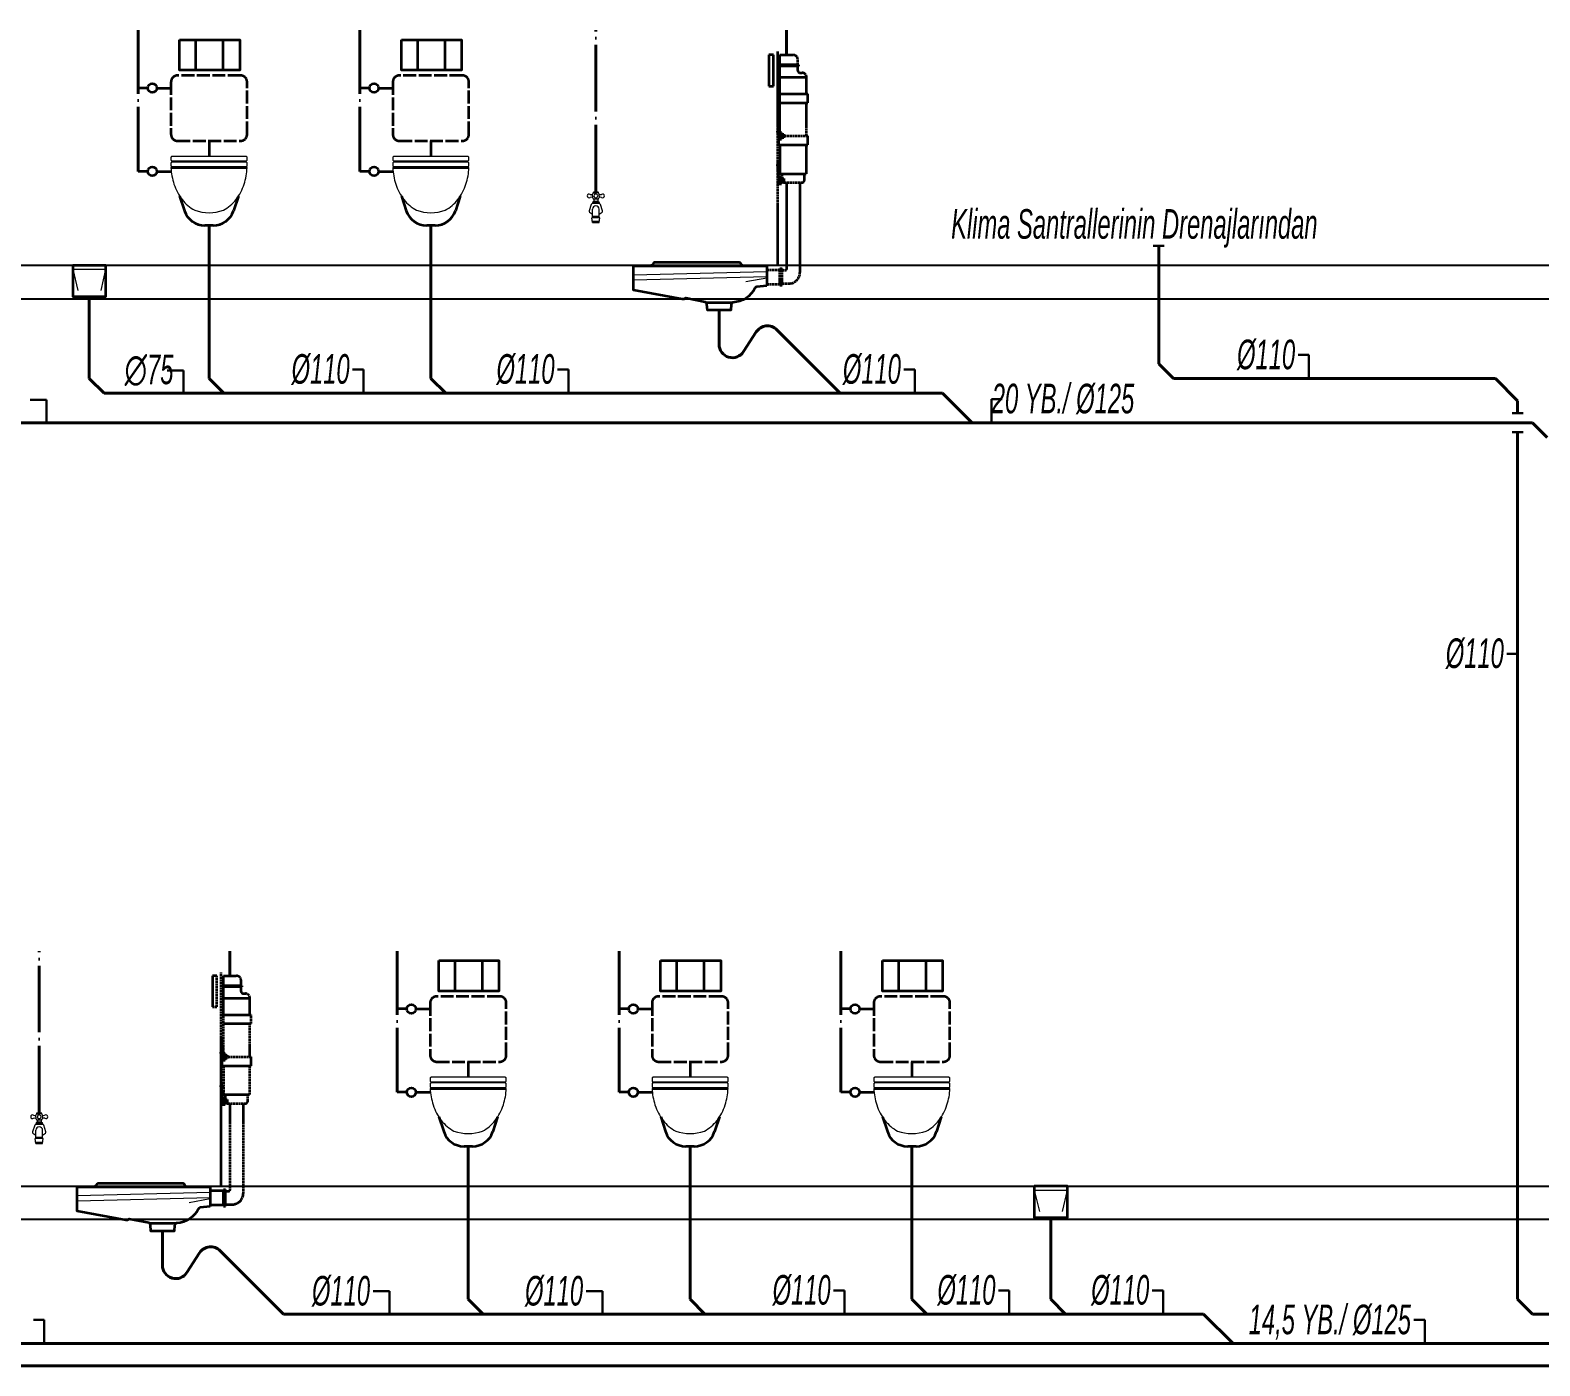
# Model space of a CAD drawing. Header units: centimetres. Extents: x 372964 to 529194, y 28783 to 59011.
# Drawn here: x 517761 to 518782, y 56347 to 57250 of the extents above; entities that cross this region are included whole.
import ezdxf
from ezdxf.enums import TextEntityAlignment as Align

# ---------------------------------------------------------------- set-up
doc = ezdxf.new("R2010")
doc.units = ezdxf.units.CM
doc.linetypes.add('KESIK-3', pattern=[24, 20, -4])
doc.linetypes.add('SOGUKSU1', pattern=[72, 60, -6, 0, -6])
for name, color, linetype, lineweight in [('0-KRCN-SHT-02CIHAZ', 132, 'Continuous', 25), ('0-KRCN-SHT-PİSSU-BORU', 220, 'PISSU_LINE50', 40), ('0-KRCN-SHT-SOGUKSU', 141, 'SOGUKSU1', 40), ('0-KRCN-SHT-SÜZGEÇBANYO', 171, 'Continuous', 35), ('0-KRCN-SHT-TUVALETKLOZET', 171, 'Continuous', 35), ('0-KRCN-SHT-TUVALETNORMAL', 171, 'Continuous', 35), ('0-KRCN-SHT-YAZI-ÇAP-PİSSU', 41, 'Continuous', 30)]:
    doc.layers.add(name, color=color, linetype=linetype, lineweight=lineweight)
doc.styles.add('MUF', font='isocpeur.ttf')
doc.styles.add('ÇAP-2', font='ARIALNBI.TTF')
doc.linetypes.add('PISSU_LINE50', pattern='A,50,-10,["C",MUF,S=10,R=0,X=1,Y=-5],0', length=60)

# ---------------------------------------------------------------- blocks, each defined once
blk = doc.blocks.new('0-MEK-SHT-ZKLN-ALATURKA TUVALET GIZLI')
at = {"layer": '0-KRCN-SHT-PİSSU-BORU', "ltscale": 0.5}
blk.add_lwpolyline([(-11, -20), (-11, -35.42, 0.748213), (0.05, -38.67), (5.74, -29.83, -0.478103), (15.02, -28.84), (21.95, -35.76)], format="xyb", dxfattribs=at)
at = {"layer": '0-KRCN-SHT-SOGUKSU', "ltscale": 0.5}
for p, q in [((-66.55, 33.5), (-66.55, 106.17)), ((19.45, 95), (19.45, 106.17))]:
    blk.add_line(p, q, dxfattribs=at)
at = {"layer": '0-KRCN-SHT-TUVALETKLOZET', "linetype": 'KESIK-3', "ltscale": 0.05}
for p, q in [((15.5, 0), (15.5, 96.59)), ((16.45, 95), (22.45, 95)), ((16.45, 60.42), (16.45, 95)), ((24.9, 90.5), (16.45, 90.5)), ((24.9, 90), (16.45, 90)), ((24.45, 90.5), (24.45, 93)), ((24.45, 88), (24.45, 90)), ((24.9, 90), (24.9, 90.5)), ((16.45, 85), (28.45, 85)), ((25.45, 87), (26.45, 87)), ((28.45, 77.5), (28.45, 85)), ((16.45, 77.5), (28.95, 77.5)), ((28.95, 73.5), (28.95, 77.5)), ((16.45, 73.5), (28.95, 73.5)), ((28.45, 58.5), (28.45, 73.5)), ((16.9, 59), (15.9, 59)), ((16.9, 58), (15.9, 58)), ((15.95, 54.5), (15.95, 56.79)), ((15.95, 54.5), (28.95, 54.5)), ((16.45, 54.5), (16.45, 41.5)), ((18.2, 59), (17.2, 59)), ((18.2, 58), (17.2, 58)), ((18.45, 58.5), (28.95, 58.5)), ((28.45, 41.5), (28.45, 54.5)), ((28.95, 54.5), (28.95, 58.5)), ((16.45, 41.5), (28.45, 41.5)), ((17.45, 39.3), (17.45, 41.5)), ((27.45, 38.5), (27.45, 41.5)), ((16.9, 39), (15.9, 39)), ((16.9, 38), (15.9, 38)), ((18.2, 39), (17.2, 39)), ((18.2, 38), (17.2, 38)), ((18.45, 37.5), (26.45, 37.5)), ((19.45, 37.5), (19.45, -1.5)), ((25.45, 37.5), (25.45, -3)), ((10.5, -1.75), (16.45, -1.75)), ((16.45, -1.25), (17.41, -1.25)), ((16.45, -8.75), (16.45, -1.25)), ((17.41, -8.75), (17.41, -1.25)), ((17.41, -2), (18.95, -2)), ((10.5, -8.25), (16.45, -8.25)), ((16.45, -8.75), (17.41, -8.75)), ((17.41, -8), (20.45, -8))]:
    blk.add_line(p, q, dxfattribs=at)
for points in [[(13.5, 81), (13.5, 95), (11.5, 95), (11.5, 81)], [(16.9, 59.7), (16.9, 57.3), (15.5, 57.3), (15.5, 57), (17.2, 57), (17.2, 60), (15.8, 60), (15.8, 63), (15.5, 63), (15.5, 59.7)], [(15.8, 59.8), (16.2, 59.8), (16.2, 60.8), (15.8, 60.8)], [(16.9, 57.7), (15.9, 57.7), (15.9, 59.3), (16.9, 59.3)], [(18.2, 57.7), (17.2, 57.7), (17.2, 59.3), (18.2, 59.3)], [(16.9, 39.7), (16.9, 37.3), (15.5, 37.3), (15.5, 37), (17.2, 37), (17.2, 40), (15.8, 40), (15.8, 43), (15.5, 43), (15.5, 39.7)], [(15.8, 44.8), (16.2, 44.8), (16.2, 45.8), (15.8, 45.8)], [(16.9, 37.7), (15.9, 37.7), (15.9, 39.3), (16.9, 39.3)], [(18.2, 37.7), (17.2, 37.7), (17.2, 39.3), (18.2, 39.3)]]:
    blk.add_lwpolyline(points, close=True, dxfattribs=at)
for points in [[(15.5, 63), (15.5, 67.3), (15.8, 67.3), (15.8, 63.3), (15.99, 63.3, -0.428923), (16.29, 62.99), (16.1, 60.3), (15.8, 60.3), (15.8, 63)], [(15.5, 43), (15.5, 47.3), (15.8, 47.3), (15.8, 43.3), (15.99, 43.3, -0.428923), (16.29, 42.99), (16.1, 40.3), (15.8, 40.3), (15.8, 43)]]:
    blk.add_lwpolyline(points, format="xyb", close=True, dxfattribs=at)
for points in [[(15.8, 60.6), (15.2, 60.6), (15.2, 60), (15.8, 60)], [(15.8, 45.6), (15.2, 45.6), (15.2, 45), (15.8, 45)]]:
    blk.add_lwpolyline(points, dxfattribs=at)
for centre, radius, start, end in [((22.45, 93), 2, 0, 90), ((25.45, 88), 1, 180, 270), ((26.45, 85), 2, 0, 90), ((18.45, 38.5), 1, 233.1301, 270), ((26.45, 38.5), 1, 270, 0), ((18.95, -1.5), 0.5, 270, 0), ((20.45, -3), 5, 270, 0)]:
    blk.add_arc(centre, radius, start, end, dxfattribs=at)
at = {"layer": '0-KRCN-SHT-TUVALETNORMAL', "color": 120, "lineweight": 20}
for p, q in [((-68.04, 31.5), (-68.04, 32.22)), ((-68.04, 31.5), (-68.04, 30.78)), ((-67.63, 29.01), (-67.87, 28.87)), ((-67.87, 28.87), (-67.87, 28.64)), ((-65.24, 28.64), (-67.86, 28.64)), ((-67.75, 32.83), (-67.6, 32.83)), ((-67.75, 30.18), (-67.39, 30.18)), ((-65.46, 29.01), (-67.63, 29.01)), ((-67.6, 33.13), (-67.43, 33.13)), ((-67.6, 32.83), (-66.38, 32.83)), ((-65.66, 33.13), (-67.43, 33.13)), ((-67.39, 30.18), (-67.39, 29.01)), ((-67.39, 30.18), (-65.71, 30.18)), ((-66.91, 33.47), (-66.91, 33.44)), ((-66.19, 33.44), (-66.91, 33.44)), ((-65.49, 32.83), (-66.38, 32.83)), ((-66.19, 33.47), (-66.19, 33.44)), ((-65.71, 30.18), (-65.71, 29.01)), ((-65.34, 30.18), (-65.71, 30.18)), ((-65.49, 33.13), (-65.66, 33.13)), ((-65.34, 32.83), (-65.49, 32.83)), ((-65.46, 29.01), (-65.22, 28.87)), ((-65.22, 28.87), (-65.22, 28.64)), ((-65.06, 31.5), (-65.06, 32.23)), ((-65.06, 31.5), (-65.06, 30.78)), ((-64.72, 21.66), (-68.38, 21.66)), ((-68.08, 19.51), (-68.38, 21.66)), ((-68.08, 21.66), (-68.08, 25.46)), ((-68.08, 22.3), (-65.01, 22.3)), ((-65.01, 21.66), (-65.01, 25.46)), ((-65.01, 19.51), (-64.72, 21.66)), ((-68.16, 20.05), (-64.94, 20.05)), ((-68.08, 19.51), (-65.01, 19.51)), ((-49.5, -4), (10.5, -2.5)), ((10.5, -5), (-49.5, -6.5)), ((10.5, -5.5), (1, -7.25))]:
    blk.add_line(p, q, dxfattribs=at)
at = {"layer": '0-KRCN-SHT-TUVALETNORMAL'}
blk.add_line((-16.83, -16.5), (-4.79, -16.5), dxfattribs=at)
at = {"layer": '0-KRCN-SHT-TUVALETNORMAL', "color": 120, "lineweight": 20}
for points in [[(-64.98, 28.03), (-68.11, 28.03, 0.32492), (-68.59, 27.68), (-69.56, 24.71, 0.32492), (-69.37, 24.15), (-68.08, 23.21, 0.32492)], [(-65.01, 23.21), (-63.72, 24.15, 0.32492), (-63.54, 24.71), (-64.51, 27.68, 0.32492), (-64.98, 28.03)]]:
    blk.add_lwpolyline(points, format="xyb", dxfattribs=at)
at = {"layer": '0-KRCN-SHT-TUVALETNORMAL'}
blk.add_lwpolyline([(10.5, -9), (6.06, -9.44, 0.254585), (5.27, -9.98, -0.264008), (-4.63, -16.48, 0.375015), (-5.56, -17.4), (-5.75, -20), (-16.25, -20), (-16.45, -17.22, 0.322367), (-17.2, -16.32), (-25.95, -14.63, 0.247409), (-26.27, -14.72, -0.271623), (-27.58, -15.06), (-49.5, -11), (-49.5, 0), (-41.92, 0), (10.5, 0)], format="xyb", close=True, dxfattribs=at)
blk.add_lwpolyline([(0, 0, -0.249958), (-0.75, 0.4), (-1.22, 1.1, 0.249958), (-1.97, 1.5), (-39.82, 1.5, 0.221736), (-40.51, 1.18), (-41.23, 0.32, -0.221736), (-41.92, 0)], format="xyb", dxfattribs=at)
at = {"layer": '0-KRCN-SHT-TUVALETNORMAL', "color": 120, "lineweight": 20}
for centre, radius, start, end in [((-69.56, 31.5), 0.843, 54.2766, 180), ((-69.56, 31.5), 0.843, 180, 305.7234), ((-68.58, 29.98), 0.963, 55.69744, 122.84754), ((-68.58, 33.02), 0.963, 239.96372, 304.30256), ((-67.42, 28.03), 0.781, 131.27178, 180.03958), ((-65.74, 31.5), 2.41, 146.63299, 162.67258), ((-65.74, 31.5), 2.41, 197.4576, 213.36701), ((-67.86, 28.52), 0.12, 90, 131.27178), ((-67.6, 32.98), 0.15, 90, 270), ((-66.55, 32.23), 1.26, 106.60155, 134.41531), ((-66.55, 31.5), 0.843, 0, 180), ((-66.55, 31.5), 0.843, 180, 0), ((-66.55, 31.46), 2.05, 90, 100.16425), ((-66.55, 31.46), 2.05, 79.83575, 90), ((-66.55, 32.23), 1.26, 45.58469, 73.39845), ((-65.49, 32.98), 0.15, 270, 90), ((-67.36, 31.5), 2.41, 17.4576, 33.36701), ((-67.36, 31.5), 2.41, 326.63299, 342.5424), ((-65.24, 28.52), 0.12, 48.72822, 90), ((-65.67, 28.03), 0.781, 359.96042, 48.72822), ((-64.51, 33.02), 0.963, 235.69744, 300.03628), ((-64.51, 29.99), 0.963, 59.96372, 124.30256), ((-63.54, 31.5), 0.843, 0, 125.7234), ((-63.54, 31.5), 0.843, 234.2766, 0), ((-66.55, 25.46), 1.54, 0, 180)]:
    blk.add_arc(centre, radius, start, end, dxfattribs=at)
blk = doc.blocks.new('0-MEK-SHT-ZKLN-KLOZET ASMA GİZLİ REZERVUAR')
at = {"layer": '0-KRCN-SHT-PİSSU-BORU', "ltscale": 0.5}
blk.add_line((0, 14.95), (0, -16.81), dxfattribs=at)
at = {"layer": '0-KRCN-SHT-SOGUKSU', "ltscale": 0.5}
blk.add_line((-33.1, 40.2), (-33.1, 106), dxfattribs=at)
at = {"layer": '0-KRCN-SHT-TUVALETKLOZET'}
for p, q in [((-6.12, 87.34), (-6.12, 101.57)), ((6.64, 87.34), (6.64, 101.57)), ((-28.62, 79.03), (-33.1, 79.03)), ((-24.4, 79.03), (-17.75, 79.03)), ((0, 54.43), (0, 47.18)), ((-28.62, 40.2), (-33.1, 40.2)), ((-24.4, 40.2), (-17.61, 40.2)), ((-17.75, 41.92), (17.75, 41.92)), ((-13.71, 28.67), (-11.45, 21.82)), ((13.71, 28.67), (11.45, 21.82))]:
    blk.add_line(p, q, dxfattribs=at)
at = {"layer": '0-KRCN-SHT-TUVALETKLOZET', "color": 171}
blk.add_line((1.95, 14.95), (-1.95, 14.95), dxfattribs=at)
at = {"layer": '0-KRCN-SHT-TUVALETKLOZET'}
blk.add_lwpolyline([(-13.77, 101.57), (14.29, 101.57), (14.29, 87.34), (-13.77, 87.34)], close=True, dxfattribs=at)
at = {"layer": '0-KRCN-SHT-TUVALETKLOZET', "linetype": 'KESIK-3', "ltscale": 0.3}
blk.add_lwpolyline([(-17.75, 81.87), (-17.75, 57.43, 0.414214), (-14.75, 54.43), (14.75, 54.43, 0.414214), (17.75, 57.43), (17.75, 81.87, 0.414214), (14.75, 84.87), (-14.75, 84.87, 0.414214)], format="xyb", close=True, dxfattribs=at)
at = {"layer": '0-KRCN-SHT-TUVALETKLOZET', "color": 120, "lineweight": 20}
for points in [[(-17.75, 46.68), (-17.75, 45.55, 0.414214), (-17.25, 45.05), (17.25, 45.05, 0.414214), (17.75, 45.55), (17.75, 46.68, 0.414214), (17.25, 47.18), (-17.25, 47.18, 0.414214)], [(-17.75, 44.03), (-17.75, 42.89, 0.414214), (-17.25, 42.39), (17.25, 42.39, 0.414214), (17.75, 42.89), (17.75, 44.03, 0.414214), (17.25, 44.53), (-17.25, 44.53, 0.414214)]]:
    blk.add_lwpolyline(points, format="xyb", close=True, dxfattribs=at)
for points in [[(-17.75, 41.92, 0.066087), (-16.37, 34.27, 0.087392), (-12.57, 27.07, 0.103887), (-6.67, 22.06, 0.123332)], [(6.67, 22.06, 0.103887), (12.57, 27.07, 0.087392), (16.37, 34.27, 0.066087), (17.75, 41.92, 0.077811)]]:
    blk.add_lwpolyline(points, format="xyb", dxfattribs=at)
at = {"layer": '0-KRCN-SHT-TUVALETKLOZET'}
for centre in [(-26.51, 79.03), (-26.51, 40.2)]:
    blk.add_circle(centre, 2.11, dxfattribs=at)
for centre, start, end in [((-1.95, 24.95), 198.23098, 270), ((1.95, 24.95), 270, 341.76902)]:
    blk.add_arc(centre, 10, start, end, dxfattribs=at)
at = {"layer": '0-KRCN-SHT-TUVALETKLOZET', "color": 120, "lineweight": 20}
blk.add_arc((0, 41.06), 20.14, 250.66612, 289.33388, dxfattribs=at)
blk = doc.blocks.new('0-MEK-SHT-ZKLN-SÜZGEÇ BANYO')
at = {"layer": '0-KRCN-SHT-SÜZGEÇBANYO', "color": 120, "lineweight": 20}
for p, q in [((-7.47, -1.69), (7.48, -1.69)), ((-7.45, -1.72), (-5.15, -11.37)), ((5.31, -11.37), (7.48, -1.7))]:
    blk.add_line(p, q, dxfattribs=at)
at = {"layer": '0-KRCN-SHT-SÜZGEÇBANYO'}
blk.add_lwpolyline([(-7.5, 0), (-7.5, -14), (7.5, -14), (7.5, 0)], close=True, dxfattribs=at)

msp = doc.modelspace()

# ---------------------------------------------------------------- linework, layer by layer
at = {"layer": '0-KRCN-SHT-02CIHAZ', "color": 8}
for p, q in [((523558.771, 57090.55), (503312.649, 57090.55)), ((503312.649, 57068.05), (523558.771, 57068.05)), ((503312.649, 56468.05), (523558.771, 56468.05)), ((523558.771, 56445.55), (503312.649, 56445.55))]:
    msp.add_line(p, q, dxfattribs=at)
at = {"layer": '0-KRCN-SHT-PİSSU-BORU', "color": 2}
for p, q in [((518523.969, 57103.864), (518523.969, 57024.032)), ((518523.969, 57024.032), (518533.969, 57014.032)), ((518533.969, 57014.032), (518751.68, 57014.032)), ((518751.68, 57014.032), (518766.68, 56999.032)), ((518766.68, 56999.032), (518766.68, 56990.675)), ((518766.68, 56977.76), (518766.68, 56391.717)), ((518776.68, 56381.717), (518766.68, 56391.717)), ((518776.68, 56381.717), (518796.68, 56381.717))]:
    msp.add_line(p, q, dxfattribs=at)
at = {"layer": '0-KRCN-SHT-PİSSU-BORU'}
for p, q in [((517800.829, 57069.55), (517800.829, 57014.217)), ((517881.801, 57071.479), (517881.801, 57014.217)), ((518031.801, 57071.479), (518031.801, 57014.217)), ((518308.538, 57004.217), (518276.098, 57036.656)), ((517810.829, 57004.217), (517800.829, 57014.217)), ((517891.801, 57004.217), (517881.801, 57014.217)), ((518041.801, 57004.217), (518031.801, 57014.217)), ((517810.829, 57004.217), (518377.769, 57004.217)), ((518397.769, 56984.217), (518377.769, 57004.217)), ((516383.038, 56984.217), (518776.68, 56984.217)), ((518776.68, 56984.217), (518786.68, 56974.217)), ((518057.069, 56448.979), (518057.069, 56391.717)), ((518207.069, 56448.979), (518207.069, 56391.717)), ((518357.069, 56448.979), (518357.069, 56391.717)), ((518451.018, 56447.05), (518451.018, 56391.717)), ((517932.139, 56381.717), (517899.7, 56414.156)), ((518067.069, 56381.717), (518057.069, 56391.717)), ((518217.069, 56381.717), (518207.069, 56391.717)), ((518367.069, 56381.717), (518357.069, 56391.717)), ((518461.018, 56381.717), (518451.018, 56391.717)), ((517932.139, 56381.717), (518554.303, 56381.717)), ((518574.303, 56361.717), (518554.303, 56381.717)), ((517387.36, 56361.717), (520889.717, 56361.717)), ((514135.9, 56346.717), (521900.233, 56346.717))]:
    msp.add_line(p, q, dxfattribs=at)
at = {"layer": '0-KRCN-SHT-YAZI-ÇAP-PİSSU', "linetype": 'Continuous'}
for p, q in [((518520.313, 57103.864), (518527.625, 57103.864)), ((518618.24, 57030.038), (518625.552, 57030.038)), ((518625.552, 57030.038), (518625.552, 57014.032)), ((517853.467, 57019.612), (517864.557, 57019.612)), ((517864.557, 57019.612), (517864.557, 57004.217)), ((517978.88, 57020.223), (517986.191, 57020.223)), ((517986.191, 57020.223), (517986.191, 57004.217)), ((518117.46, 57020.223), (518124.772, 57020.223)), ((518124.772, 57020.223), (518124.772, 57004.217)), ((518351.652, 57020.223), (518358.963, 57020.223)), ((518358.963, 57020.223), (518358.963, 57004.217)), ((517760.868, 56999.612), (517771.958, 56999.612)), ((517771.958, 56999.612), (517771.958, 56984.217)), ((518418.16, 57000.223), (518410.848, 57000.223)), ((518410.848, 57000.223), (518410.848, 56984.217)), ((518770.336, 56990.675), (518763.024, 56990.675)), ((518770.336, 56977.76), (518763.024, 56977.76)), ((518759.368, 56828.06), (518766.68, 56828.06)), ((517992.695, 56397.112), (518003.786, 56397.112)), ((518003.786, 56397.112), (518003.786, 56381.717)), ((518136.746, 56397.112), (518147.836, 56397.112)), ((518147.836, 56397.112), (518147.836, 56381.717)), ((518304.147, 56397.723), (518311.459, 56397.723)), ((518311.459, 56397.723), (518311.459, 56381.717)), ((518415.597, 56397.723), (518422.909, 56397.723)), ((518422.909, 56397.723), (518422.909, 56381.717)), ((518519.598, 56397.723), (518526.909, 56397.723)), ((518526.909, 56397.723), (518526.909, 56381.717)), ((517762.986, 56377.723), (517770.298, 56377.723)), ((517770.298, 56377.723), (517770.298, 56361.717)), ((518696.557, 56377.723), (518703.869, 56377.723)), ((518703.869, 56377.723), (518703.869, 56361.717))]:
    msp.add_line(p, q, dxfattribs=at)

# ---------------------------------------------------------------- block references
at = {"layer": '0-KRCN-SHT-SÜZGEÇBANYO', "xscale": 1.5, "yscale": 1.5, "zscale": 1.5}
for p in [(517800.829, 57090.55), (518451.018, 56468.05)]:
    msp.add_blockref('0-MEK-SHT-ZKLN-SÜZGEÇ BANYO', p, dxfattribs=at)
at = {"layer": '0-KRCN-SHT-TUVALETKLOZET', "xscale": 1.45, "yscale": 1.45, "zscale": 1.45}
for p in [(517881.801, 57095.85), (518031.801, 57095.85), (518057.069, 56473.35), (518207.069, 56473.35), (518357.069, 56473.35)]:
    msp.add_blockref('0-MEK-SHT-ZKLN-KLOZET ASMA GİZLİ REZERVUAR', p, dxfattribs=at)
at = {"layer": '0-KRCN-SHT-TUVALETNORMAL', "xscale": 1.5, "yscale": 1.5, "zscale": 1.5, "rotation": 359.9999999996743}
for p in [(518243.179, 57090.293), (517866.781, 56467.793)]:
    msp.add_blockref('0-MEK-SHT-ZKLN-ALATURKA TUVALET GIZLI', p, dxfattribs=at)

# ---------------------------------------------------------------- texts
at = {"layer": '0-KRCN-SHT-YAZI-ÇAP-PİSSU', "linetype": 'Continuous', "style": 'ÇAP-2', "width": 0.7}
for s, p in [('Klima Santrallerinin Drenajlarından', (518631.393, 57118.603)), ('%%C110', (518616.216, 57030.386)), ('%%C110', (517976.855, 57020.571)), ('%%C110', (518115.435, 57020.571)), ('%%C110', (518349.627, 57020.571)), ('20 YB./ %%C125', (518507.424, 57000.571)), ('%%C110', (518757.344, 56828.408)), ('%%C110', (517990.671, 56397.46)), ('%%C110', (518134.721, 56397.46)), ('%%C110', (518302.123, 56398.071)), ('%%C110', (518413.572, 56398.071)), ('%%C110', (518517.573, 56398.071)), ('14,5 YB./ %%C125', (518694.532, 56378.071))]:
    msp.add_text(s, height=20, dxfattribs=at).set_placement(p, align=Align.MIDDLE_RIGHT)
msp.add_text('∅75', height=20, dxfattribs=at).set_placement((517824.721, 57010.27))

doc.saveas('drawing.dxf')
